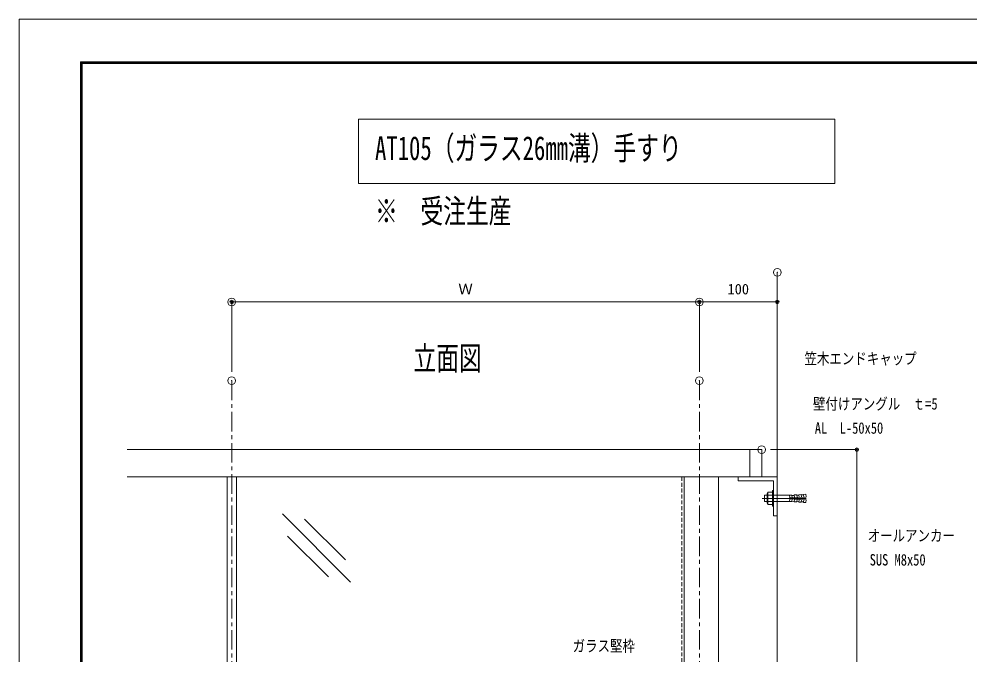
# Model space of a CAD drawing. Units: millimetres, scale not verified. Extents: x -3564 to 3564, y -1188 to 1188.
# Drawn here: x 200 to 1421, y 372 to 1188 of the extents above; entities that cross this region are included whole.
import ezdxf
from ezdxf.enums import TextEntityAlignment as Align

# ---------------------------------------------------------------- set-up
doc = ezdxf.new("R2010")
doc.units = ezdxf.units.MM
doc.header["$LTSCALE"] = 20
doc.header["$PDMODE"] = 32
doc.header["$PDSIZE"] = 10
for name, pattern in [('USER1', [2, 1.25, -0.25, 0.25, -0.25]), ('USER3', [0.375, 0.25, -0.125]), ('USER4', [2.3, 2, -0.1, 0.1, -0.1])]:
    doc.linetypes.add(name, pattern=pattern)
for name, color, linetype, lineweight in [('0-0_0', 7, 'Continuous', 18), ('0-1_DEFPOINTS', 7, 'Continuous', 18), ('0-3_MOJI', 7, 'Continuous', 18), ('0-5_WAKU', 7, 'Continuous', 18), ('0-6_6ﾊｯﾁﾝｸﾞ', 4, 'Continuous', 18), ('0-7_2躯体線', 4, 'Continuous', 18), ('0-8_3中心線', 2, 'USER1', 18), ('0-A_1手摺寸法', 7, 'Continuous', 18), ('0-E_4アルミ', 6, 'Continuous', 18), ('1-2_2躯体隠れ', 6, 'USER3', 18)]:
    doc.layers.add(name, color=color, linetype=linetype, lineweight=lineweight)
doc.styles.add('ＭＳ ゴシック', font='')
doc.styles.get('ＭＳ ゴシック').set_extended_font_data('MS Gothic')

# ---------------------------------------------------------------- blocks, each defined once
blk = doc.blocks.new('_ORIGIN2')
at = {"layer": '0-0_0'}
blk.add_line((-0.5, 0), (-1, 0), dxfattribs=at)
for radius in [0.5, 0.25]:
    blk.add_circle((0, 0), radius, dxfattribs=at)
blk = doc.blocks.new('D38')
at = {"layer": '0-1_DEFPOINTS'}
for p in [(6166.36, 1869.55), (6166.36, 1768.63), (6766.36, 1768.63)]:
    blk.add_point(p, dxfattribs=at)
at = {"layer": '0-A_1手摺寸法'}
for p, q in [((6166.36, 1780.13), (6166.36, 1869.55)), ((6761.76, 1869.55), (6170.96, 1869.55)), ((6766.36, 1780.13), (6766.36, 1869.55))]:
    blk.add_line(p, q, dxfattribs=at)
at = {"layer": '0-A_1手摺寸法', "xscale": 4.6, "yscale": 4.6, "rotation": 180}
blk.add_blockref('_ORIGIN2', (6166.36, 1869.55), dxfattribs=at)
at = {"layer": '0-A_1手摺寸法', "xscale": 4.6, "yscale": 4.6}
blk.add_blockref('_ORIGIN2', (6766.36, 1869.55), dxfattribs=at)
at = {"layer": '0-A_1手摺寸法', "style": 'ＭＳ ゴシック'}
blk.add_text('Ｗ', height=13.49, dxfattribs=at).set_placement((6457.16, 1875.3), align=Align.BOTTOM_LEFT)
blk = doc.blocks.new('D39')
at = {"layer": '0-1_DEFPOINTS'}
blk.add_point((6846.36, 1680.13), dxfattribs=at)
at = {"layer": '0-A_1手摺寸法'}
for p, q in [((6857.86, 1680.13), (6968.49, 1680.13)), ((6968.49, 1675.53), (6968.49, 584.73))]:
    blk.add_line(p, q, dxfattribs=at)
at = {"layer": '0-A_1手摺寸法', "xscale": 4.6, "yscale": 4.6, "rotation": 90}
blk.add_blockref('_ORIGIN2', (6968.49, 1680.13), dxfattribs=at)
blk = doc.blocks.new('D40')
at = {"layer": '0-1_DEFPOINTS'}
for p in [(6866.36, 1907.52), (6766.36, 1869.55), (6766.36, 1768.63)]:
    blk.add_point(p, dxfattribs=at)
at = {"layer": '0-A_1手摺寸法'}
for p, q in [((6866.36, 1896.02), (6866.36, 1869.55)), ((6766.36, 1780.13), (6766.36, 1869.55)), ((6861.76, 1869.55), (6770.96, 1869.55))]:
    blk.add_line(p, q, dxfattribs=at)
at = {"layer": '0-A_1手摺寸法', "xscale": 4.6, "yscale": 4.6, "rotation": 180}
blk.add_blockref('_ORIGIN2', (6766.36, 1869.55), dxfattribs=at)
at = {"layer": '0-A_1手摺寸法', "xscale": 4.6, "yscale": 4.6}
blk.add_blockref('_ORIGIN2', (6866.36, 1869.55), dxfattribs=at)
at = {"layer": '0-A_1手摺寸法', "style": 'ＭＳ ゴシック'}
blk.add_text('100', height=13.49, dxfattribs=at).set_placement((6802.56, 1875.3), align=Align.BOTTOM_LEFT)

msp = doc.modelspace()

# ---------------------------------------------------------------- linework, layer by layer
at = {"layer": '0-0_0'}
for p, q in [((1153.43, 635.61), (339.35, 635.61)), ((1138.43, 635.61), (1138.43, 600.61)), ((1153.43, 635.61), (1153.43, 600.61)), ((1153.43, 600.61), (339.35, 600.61))]:
    msp.add_line(p, q, dxfattribs=at)
msp.add_lwpolyline([(1247.47, 977.03), (636.23, 977.03), (636.23, 1059.36), (1247.47, 1059.36)], close=True, dxfattribs=at)
at = {"layer": '0-1_DEFPOINTS', "color": 5}
msp.add_line((3564.49, 1188), (200.49, 1188), dxfattribs=at)
msp.add_lwpolyline([(200.49, 1188), (200.49, -1188), (3564.49, -1188)], dxfattribs=at)
at = {"layer": '0-5_WAKU'}
for p, q in [((279.29, 1133.2), (279.29, -1129.2)), ((3481.69, 1133.2), (279.29, 1133.2)), ((279.89, 1132.6), (279.89, -1128.6)), ((3481.09, 1132.6), (279.89, 1132.6)), ((280.49, 1132), (280.49, -1128)), ((3480.49, 1132), (280.49, 1132)), ((281.09, 1131.4), (281.09, -1127.4)), ((3479.89, 1131.4), (281.09, 1131.4)), ((281.69, 1130.8), (281.69, -1126.8)), ((3479.29, 1130.8), (281.69, 1130.8))]:
    msp.add_line(p, q, dxfattribs=at)
at = {"layer": '0-6_6ﾊｯﾁﾝｸﾞ'}
for p, q in [((538.42, 553.21), (625.88, 465.75)), ((566.85, 546.66), (619.33, 494.18)), ((544.97, 524.78), (597.45, 472.31))]:
    msp.add_line(p, q, dxfattribs=at)
at = {"layer": '0-7_2躯体線'}
msp.add_line((1173.43, 863), (1173.43, -464.39), dxfattribs=at)
at = {"layer": '0-8_3中心線'}
for p, q in [((473.43, 724.11), (473.43, -589.39)), ((1073.43, 724.11), (1073.43, -589.39)), ((1154.05, 573.11), (1210.44, 573.11))]:
    msp.add_line(p, q, dxfattribs=at)
at = {"layer": '0-8_3中心線', "linetype": 'USER4'}
msp.add_line((1154.05, 573.11), (1200.85, 573.11), dxfattribs=at)
at = {"layer": '0-E_4アルミ'}
for p, q in [((467.43, 600.61), (467.43, -384.39)), ((479.43, 600.61), (479.43, -384.39)), ((1053.93, 600.61), (1053.93, -414.39)), ((1097.93, 600.61), (1097.93, -414.39)), ((1173.43, 600.61), (1123.43, 600.61)), ((1123.43, 600.61), (1123.43, 595.61)), ((1173.43, 550.61), (1173.43, 600.61)), ((1168.43, 595.61), (1123.43, 595.61)), ((1168.43, 550.61), (1168.43, 595.61)), ((1157.25, 577.11), (1160.45, 577.11)), ((1157.25, 577.11), (1157.25, 569.11)), ((1160.45, 579.11), (1160.45, 567.11)), ((1161.45, 581.11), (1167.45, 581.11)), ((1161.45, 581.11), (1161.45, 565.11)), ((1161.45, 577.11), (1167.45, 577.11)), ((1167.45, 583.11), (1167.45, 563.11)), ((1167.45, 583.11), (1168.43, 583.11)), ((1168.43, 583.11), (1168.43, 563.11)), ((1168.43, 577.09), (1189.26, 577.14)), ((1188.99, 573.61), (1210.45, 574.86)), ((1188.99, 572.61), (1188.99, 573.61)), ((1189.26, 577.14), (1192.26, 577.31)), ((1189.46, 573.65), (1189.26, 577.14)), ((1192.26, 577.31), (1192.46, 573.83)), ((1192.29, 576.81), (1195.28, 576.99)), ((1192.62, 576.83), (1195.28, 576.99)), ((1195.25, 577.49), (1198.25, 577.66)), ((1195.25, 577.49), (1195.45, 574.01)), ((1195.59, 577.51), (1198.58, 577.68)), ((1198.58, 577.68), (1198.78, 574.2)), ((1198.61, 577.18), (1201.27, 577.33)), ((1198.61, 577.18), (1201.19, 577.33)), ((1201.24, 577.83), (1201.44, 574.35)), ((1204.27, 577.5), (1207.26, 577.68)), ((1207.23, 578.18), (1210.25, 578.35)), ((1207.23, 578.18), (1207.43, 574.7)), ((1210.44, 574.9), (1210.25, 578.35)), ((1157.25, 569.11), (1160.45, 569.11)), ((1161.45, 569.11), (1167.45, 569.11)), ((1161.45, 565.11), (1167.45, 565.11)), ((1167.45, 563.11), (1168.43, 563.11)), ((1168.43, 569.11), (1189.49, 569.11)), ((1188.99, 572.61), (1210.45, 571.36)), ((1189.46, 572.57), (1189.26, 569.08)), ((1189.26, 569.08), (1192.26, 568.91)), ((1192.26, 568.91), (1192.46, 572.39)), ((1192.29, 569.41), (1195.28, 569.23)), ((1192.62, 569.39), (1195.28, 569.23)), ((1195.25, 568.73), (1195.45, 572.21)), ((1195.25, 568.73), (1198.25, 568.56)), ((1195.59, 568.72), (1198.58, 568.54)), ((1198.58, 568.54), (1198.78, 572.02)), ((1198.61, 569.04), (1201.27, 568.89)), ((1198.61, 569.04), (1201.19, 568.89)), ((1201.24, 568.39), (1201.44, 571.87)), ((1201.24, 568.39), (1204.24, 568.22)), ((1204.24, 568.22), (1204.44, 571.7)), ((1204.27, 568.72), (1207.26, 568.54)), ((1207.23, 568.04), (1207.43, 571.52)), ((1207.23, 568.04), (1210.25, 567.87)), ((1210.44, 571.32), (1210.25, 567.87)), ((1168.43, 550.61), (1173.43, 550.61))]:
    msp.add_line(p, q, dxfattribs=at)
msp.add_lwpolyline([(1201.24, 577.83), (1204.24, 578), (1204.44, 574.52)], dxfattribs=at)
for centre, radius, start, end in [((1162.95, 579.11), 2.5, 126.8699, 233.1301), ((1168.95, 573.11), 8.5, 151.92751, 208.07249), ((1162.95, 567.11), 2.5, 126.8699, 233.1301)]:
    msp.add_arc(centre, radius, start, end, dxfattribs=at)
at = {"layer": '1-2_2躯体隠れ'}
msp.add_line((1050.93, 600.61), (1050.93, -384.39), dxfattribs=at)

# ---------------------------------------------------------------- block references
at = {"layer": '0-A_1手摺寸法'}
for name in ['D40', 'D38', 'D39']:
    msp.add_blockref(name, (-5692.93, -1044.52), dxfattribs=at)

# ---------------------------------------------------------------- texts
at = {"layer": '0-0_0', "style": 'ＭＳ ゴシック', "width": 0.7}
for s, p in [('AT105（ガラス26mm溝）手すり', (657.29, 997.98)), ('※\u3000受注生産', (657.29, 917.12))]:
    msp.add_text(s, height=30.55, dxfattribs=at).set_placement(p, align=Align.BOTTOM_LEFT)
at = {"layer": '0-3_MOJI', "style": 'ＭＳ ゴシック'}
for s, height, width, p in [('立面図', 30.55, 0.7, (706.65, 728.38)), ('笠木エンドキャップ', 14.66, 0.8, (1208.3, 740.71)), ('壁付けアングル\u3000ｔ=5', 14.66, 0.8, (1219.22, 682.66)), ('AL\u3000L-50x50', 14.66, 0.8, (1221.59, 651.67)), ('オールアンカー', 14.66, 0.8, (1289.39, 513.6)), ('SUS M8x50', 14.66, 0.8, (1291.99, 482.61)), ('ガラス堅枠', 14.66, 0.8, (910.82, 372.13))]:
    msp.add_text(s, height=height, dxfattribs=dict(at, width=width)).set_placement(p, align=Align.BOTTOM_LEFT)

doc.saveas('drawing.dxf')
